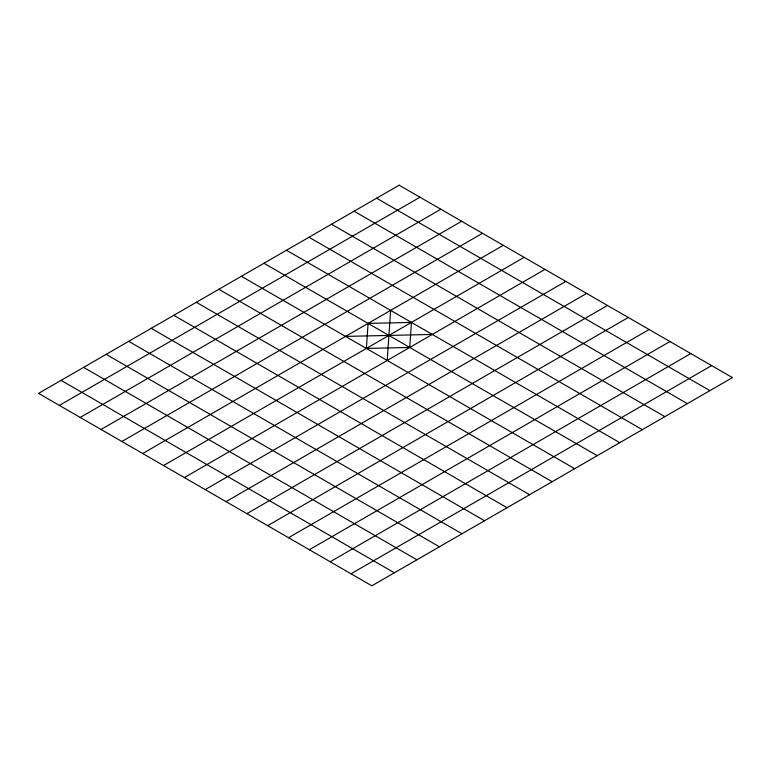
<?xml version="1.0" encoding="UTF-8"?>
<svg xmlns="http://www.w3.org/2000/svg" width="771" height="771" viewBox="0 0 771 771"><rect width="100%" height="100%" fill="white"/><g stroke="black" fill="none" stroke-linecap="round" stroke-linejoin="round"><path stroke-width="1.16" d="M387.206 360.462L390.627 310.385M59.377 405.411L419.993 197.212M80.213 417.439L440.819 209.24M101.04 429.466L461.656 221.267M121.876 441.494L482.482 233.295M142.702 453.521L503.318 245.323M163.529 465.549L524.145 257.35M184.365 477.577L544.972 269.378M205.192 489.595L565.808 281.405M226.028 501.622L586.635 293.423M246.855 513.65L607.471 305.451M267.682 525.677L628.298 317.479M288.518 537.705L649.124 329.506M309.344 549.733L669.96 341.534M330.181 561.76L690.787 353.561M351.007 573.788L711.623 365.589M345.543 336.407L432.28 334.441M376.624 198.205L709.908 390.627M354.082 211.215L687.375 403.638M331.549 224.226L664.833 416.648M309.007 237.237L642.301 429.659M286.475 250.247L619.759 442.67M263.933 263.268L597.217 455.69M241.39 276.278L574.684 468.701M218.858 289.289L552.142 481.711M196.316 302.299L529.61 494.722M173.783 315.31L507.067 507.732M151.241 328.33L484.525 520.753M128.699 341.341L461.993 533.763M106.167 354.352L439.451 546.774M83.625 367.362L416.918 559.785M61.092 380.373L394.376 572.795M368.085 323.396L366.379 348.434L409.748 347.451L411.454 322.413L368.085 323.396M399.166 185.194L38.55 393.383L371.834 585.806L732.45 377.617L399.166 185.194"/></g></svg>
